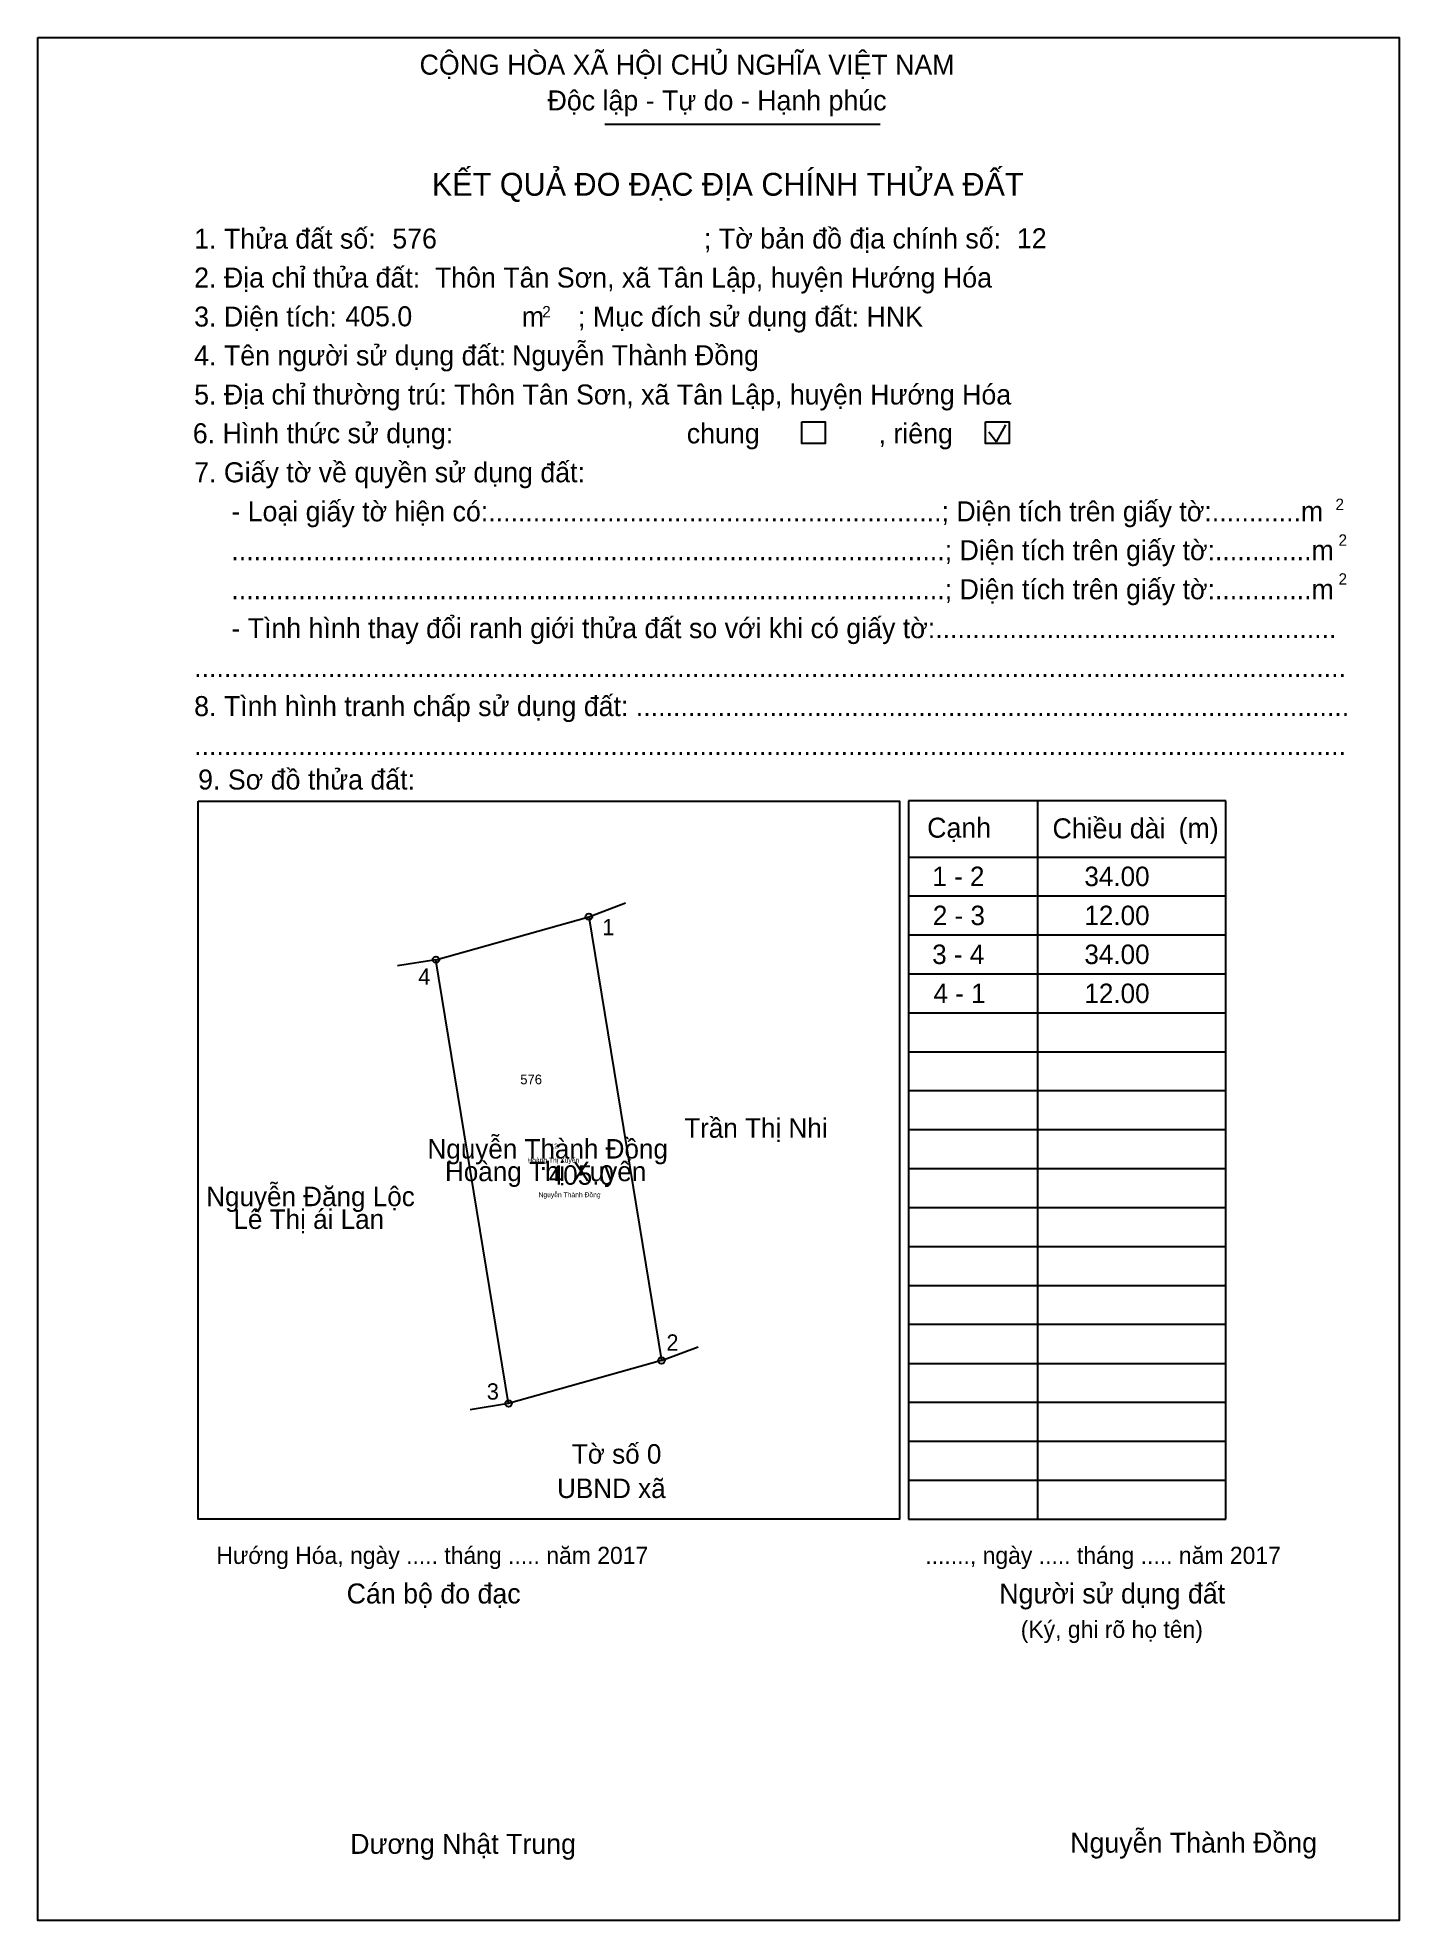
# Model space of a CAD drawing. Extents: x 548094 to 548197, y 1837676 to 1837818.
import ezdxf

# ---------------------------------------------------------------- set-up
doc = ezdxf.new("R2010")
doc.units = 0
for name, color, linetype in [('Level 1', 7, 'Continuous'), ('Level 10', 7, 'Continuous'), ('Level 11', 7, 'Continuous'), ('Level 13', 7, 'Continuous'), ('Level 15', 7, 'Continuous'), ('Level 18', 7, 'Continuous'), ('Level 2', 7, 'Continuous'), ('Level 21', 7, 'Continuous'), ('Level 27', 7, 'Continuous'), ('Level 36', 7, 'Continuous'), ('Level 48', 7, 'Continuous'), ('Level 50', 7, 'Continuous'), ('Level 52', 7, 'Continuous'), ('Level 6', 7, 'Continuous'), ('Level 9', 7, 'Continuous')]:
    doc.layers.add(name, color=color, linetype=linetype)

msp = doc.modelspace()

# ---------------------------------------------------------------- linework, layer by layer
at = {"layer": 'Level 1'}
for p, q in [((548094.03, 1837817.95), (548094.03, 1837817.95)), ((548136.87, 1837811.42), (548157.67, 1837811.42)), ((548165.88, 1837788.16), (548166.47, 1837787.4)), ((548166.47, 1837787.4), (548167.18, 1837788.68)), ((548106.15, 1837760.24), (548106.15, 1837760.24)), ((548183.79, 1837760.26), (548159.82, 1837760.26)), ((548159.82, 1837760.26), (548159.82, 1837705.98)), ((548169.56, 1837760.26), (548169.56, 1837705.98)), ((548183.79, 1837705.98), (548183.79, 1837760.26)), ((548159.82, 1837756.02), (548176.29, 1837756.02)), ((548176.29, 1837756.02), (548183.79, 1837756.02)), ((548159.82, 1837753.08), (548176.29, 1837753.08)), ((548176.29, 1837753.08), (548183.79, 1837753.08)), ((548159.82, 1837750.14), (548176.29, 1837750.14)), ((548176.29, 1837750.14), (548183.79, 1837750.14)), ((548159.82, 1837747.19), (548176.29, 1837747.19)), ((548176.29, 1837747.19), (548183.79, 1837747.19)), ((548159.82, 1837744.25), (548176.29, 1837744.25)), ((548176.29, 1837744.25), (548183.79, 1837744.25)), ((548159.82, 1837741.3), (548176.29, 1837741.3)), ((548176.29, 1837741.3), (548183.79, 1837741.3)), ((548159.82, 1837738.36), (548176.29, 1837738.36)), ((548176.29, 1837738.36), (548183.79, 1837738.36)), ((548159.82, 1837735.42), (548176.29, 1837735.42)), ((548176.29, 1837735.42), (548183.79, 1837735.42)), ((548159.82, 1837732.47), (548176.29, 1837732.47)), ((548176.29, 1837732.47), (548183.79, 1837732.47)), ((548159.82, 1837729.53), (548176.29, 1837729.53)), ((548176.29, 1837729.53), (548183.79, 1837729.53)), ((548159.82, 1837726.58), (548176.29, 1837726.58)), ((548176.29, 1837726.58), (548183.79, 1837726.58)), ((548159.82, 1837723.64), (548176.29, 1837723.64)), ((548176.29, 1837723.64), (548183.79, 1837723.64)), ((548159.82, 1837720.7), (548176.29, 1837720.7)), ((548176.29, 1837720.7), (548183.79, 1837720.7)), ((548159.82, 1837717.75), (548176.29, 1837717.75)), ((548176.29, 1837717.75), (548183.79, 1837717.75)), ((548159.82, 1837714.81), (548176.29, 1837714.81)), ((548176.29, 1837714.81), (548183.79, 1837714.81)), ((548159.82, 1837711.86), (548176.29, 1837711.86)), ((548176.29, 1837711.86), (548183.79, 1837711.86)), ((548159.82, 1837708.92), (548176.29, 1837708.92)), ((548176.29, 1837708.92), (548183.79, 1837708.92)), ((548159.13, 1837705.98), (548159.13, 1837705.98)), ((548159.82, 1837705.98), (548183.79, 1837705.98)), ((548183.79, 1837705.98), (548183.79, 1837706.51)), ((548196.91, 1837675.65), (548196.91, 1837675.65))]:
    msp.add_line(p, q, dxfattribs=at)
msp.add_lwpolyline([(548106.15, 1837760.24), (548159.13, 1837760.24), (548159.13, 1837705.98), (548106.15, 1837705.98)], close=True, dxfattribs=at)
at = {"layer": 'Level 10'}
msp.add_lwpolyline([(548129.61, 1837714.71), (548124.12, 1837748.26), (548135.67, 1837751.51), (548141.16, 1837717.96)], close=True, dxfattribs=at)
at = {"layer": 'Level 11'}
for centre in [(548135.67, 1837751.51), (548124.12, 1837748.26), (548141.16, 1837717.96), (548129.61, 1837714.71), (548129.61, 1837714.71)]:
    msp.add_circle(centre, 0.245, dxfattribs=at)
at = {"layer": 'Level 2'}
msp.add_lwpolyline([(548094.03, 1837817.95), (548196.9, 1837817.95), (548196.9, 1837675.65), (548094.03, 1837675.65)], close=True, dxfattribs=at)
at = {"layer": 'Level 27'}
for p, q in [((548135.67, 1837751.51), (548138.43, 1837752.55)), ((548124.12, 1837748.26), (548121.21, 1837747.79)), ((548141.16, 1837717.96), (548143.92, 1837719)), ((548129.61, 1837714.71), (548126.7, 1837714.24))]:
    msp.add_line(p, q, dxfattribs=at)
at = {"layer": 'Level 50'}
for points in [[(548151.75, 1837788.92), (548153.52, 1837788.92), (548153.52, 1837787.28), (548151.75, 1837787.28)], [(548165.65, 1837788.92), (548167.42, 1837788.92), (548167.42, 1837787.28), (548165.65, 1837787.28)]]:
    msp.add_lwpolyline(points, close=True, dxfattribs=at)

# ---------------------------------------------------------------- texts
at = {"layer": 'Level 1'}
for s, height, p in [('CỘNG HÒA XÃ HỘI CHỦ NGHĨA VIỆT NAM', 1.5112, (548122.88, 1837815.15)), ('Độc lập - Tự do - Hạnh phúc', 1.5112, (548132.55, 1837812.45)), ('KẾT QUẢ ĐO ĐẠC ĐỊA CHÍNH THỬA ĐẤT', 1.7272, (548123.81, 1837806)), ('1. Thửa đất số:', 1.5112, (548105.85, 1837802)), ('; Tờ bản đồ địa chính số:', 1.5112, (548144.37, 1837802.01)), ('2. Địa chỉ thửa đất:', 1.5112, (548105.85, 1837799.06)), ('3. Diện tích:', 1.5112, (548105.85, 1837796.11)), ('m', 1.51, (548130.6, 1837796.11)), ('2', 0.863, (548132.15, 1837796.8)), ('; Mục đích sử dụng đất: HNK', 1.5113, (548134.85, 1837796.11)), ('4. Tên người sử dụng đất:', 1.5112, (548105.85, 1837793.17)), ('5. Địa chỉ thường trú: Thôn Tân Sơn, xã Tân Lập, huyện Hướng Hóa', 1.5113, (548105.85, 1837790.22)), ('chung                , riêng', 1.5112, (548143.07, 1837787.28)), ('7. Giấy tờ về quyền sử dụng đất:', 1.5112, (548105.85, 1837784.34)), ('     - Loại giấy tờ hiện có:.............................................................; Diện tích trên giấy tờ:............m', 1.51117, (548105.85, 1837781.39)), ('2', 0.863, (548192.08, 1837782.24)), ('     ................................................................................................; Diện tích trên giấy tờ:.............m', 1.51117, (548105.85, 1837778.45)), ('2', 0.863, (548192.31, 1837779.54)), ('     ................................................................................................; Diện tích trên giấy tờ:.............m', 1.51117, (548105.85, 1837775.5)), ('2', 0.863, (548192.31, 1837776.6)), ('     - Tình hình thay đổi ranh giới thửa đất so với khi có giấy tờ:......................................................', 1.51117, (548105.85, 1837772.56)), ('...........................................................................................................................................................', 1.51117, (548105.85, 1837769.62)), ('8. Tình hình tranh chấp sử dụng đất: ................................................................................................', 1.51117, (548105.85, 1837766.67)), ('...........................................................................................................................................................', 1.51117, (548105.85, 1837763.73)), ('9. Sơ đồ thửa đất:', 1.5112, (548106.15, 1837761.12)), ('Cạnh', 1.511, (548161.23, 1837757.48)), ('Chiều dài', 1.511, (548170.7, 1837757.43)), ('(m)', 1.511, (548180.23, 1837757.45)), ('Hướng Hóa, ngày ..... tháng ..... năm 2017', 1.2954, (548107.53, 1837702.59)), ('......., ngày ..... tháng ..... năm 2017', 1.2954, (548161.09, 1837702.59)), ('Cán bộ đo đạc', 1.5113, (548117.37, 1837699.6)), ('Người sử dụng đất', 1.5112, (548166.68, 1837699.6)), ('(Ký, ghi rõ họ tên)', 1.2954, (548168.3, 1837697)), ('Dương Nhật Trung', 1.5113, (548117.64, 1837680.68))]:
    msp.add_text(s, height=height, dxfattribs=at).set_placement(p)
at = {"layer": 'Level 13'}
for s, height, p in [('Nguyễn Thành Đồng', 1.472, (548123.48, 1837733.23)), ('Hoàng Thị Xuyến', 1.472, (548124.8, 1837731.52)), ('405.0', 1.472, (548132.64, 1837731.25)), ('.', 1.47, (548131.96, 1837732.37)), ('Nguyễn Thành Đồng', 0.368, (548131.87, 1837730.31))]:
    msp.add_text(s, height=height, dxfattribs=at).set_placement(p)
at = {"layer": 'Level 15'}
msp.add_text('Hoàng Thị Xuyến', height=0.368, dxfattribs=at).set_placement((548131.02, 1837732.93))
at = {"layer": 'Level 18'}
msp.add_text('12', height=0.368, dxfattribs=at).set_placement((548132.77, 1837733.99))
at = {"layer": 'Level 21'}
msp.add_text('576', height=0.736, dxfattribs=at).set_placement((548130.49, 1837738.84))
at = {"layer": 'Level 36'}
for s, p in [('Trần Thị Nhi', (548142.88, 1837734.8)), ('Nguyễn Đăng Lộc', (548106.76, 1837729.63)), ('Lê Thị ái Lan', (548108.82, 1837727.91)), ('Tờ số 0', (548134.39, 1837710.17)), ('UBND xã', (548133.27, 1837707.57))]:
    msp.add_text(s, height=1.472, dxfattribs=at).set_placement(p)
at = {"layer": 'Level 48'}
msp.add_text('6. Hình thức sử dụng:', height=1.5112, dxfattribs=at).set_placement((548105.75, 1837787.29))
at = {"layer": 'Level 52'}
for s, p in [('1 - 2', (548161.62, 1837753.82)), ('34.00', (548173.11, 1837753.82)), ('2 - 3', (548161.66, 1837750.87)), ('12.00', (548173.11, 1837750.87)), ('3 - 4', (548161.61, 1837747.93)), ('34.00', (548173.11, 1837747.93)), ('4 - 1', (548161.71, 1837744.98)), ('12.00', (548173.11, 1837744.98))]:
    msp.add_text(s, height=1.472, dxfattribs=at).set_placement(p)
at = {"layer": 'Level 6'}
for s, height, p in [('576', 1.511, (548120.82, 1837802.01)), ('12', 1.511, (548168.01, 1837802.03)), ('Thôn Tân Sơn, xã Tân Lập, huyện Hướng Hóa', 1.5113, (548124.04, 1837799.06)), ('405.0', 1.511, (548117.27, 1837796.13)), ('Nguyễn Thành Đồng', 1.5112, (548129.87, 1837793.19)), ('Nguyễn Thành Đồng', 1.5112, (548172.04, 1837680.77))]:
    msp.add_text(s, height=height, dxfattribs=at).set_placement(p)
at = {"layer": 'Level 9'}
for s, p in [('1', (548136.69, 1837750.11)), ('4', (548122.78, 1837746.37)), ('2', (548141.53, 1837718.71)), ('3', (548127.96, 1837715.01))]:
    msp.add_text(s, height=1.23, dxfattribs=at).set_placement(p)

doc.saveas('drawing.dxf')
